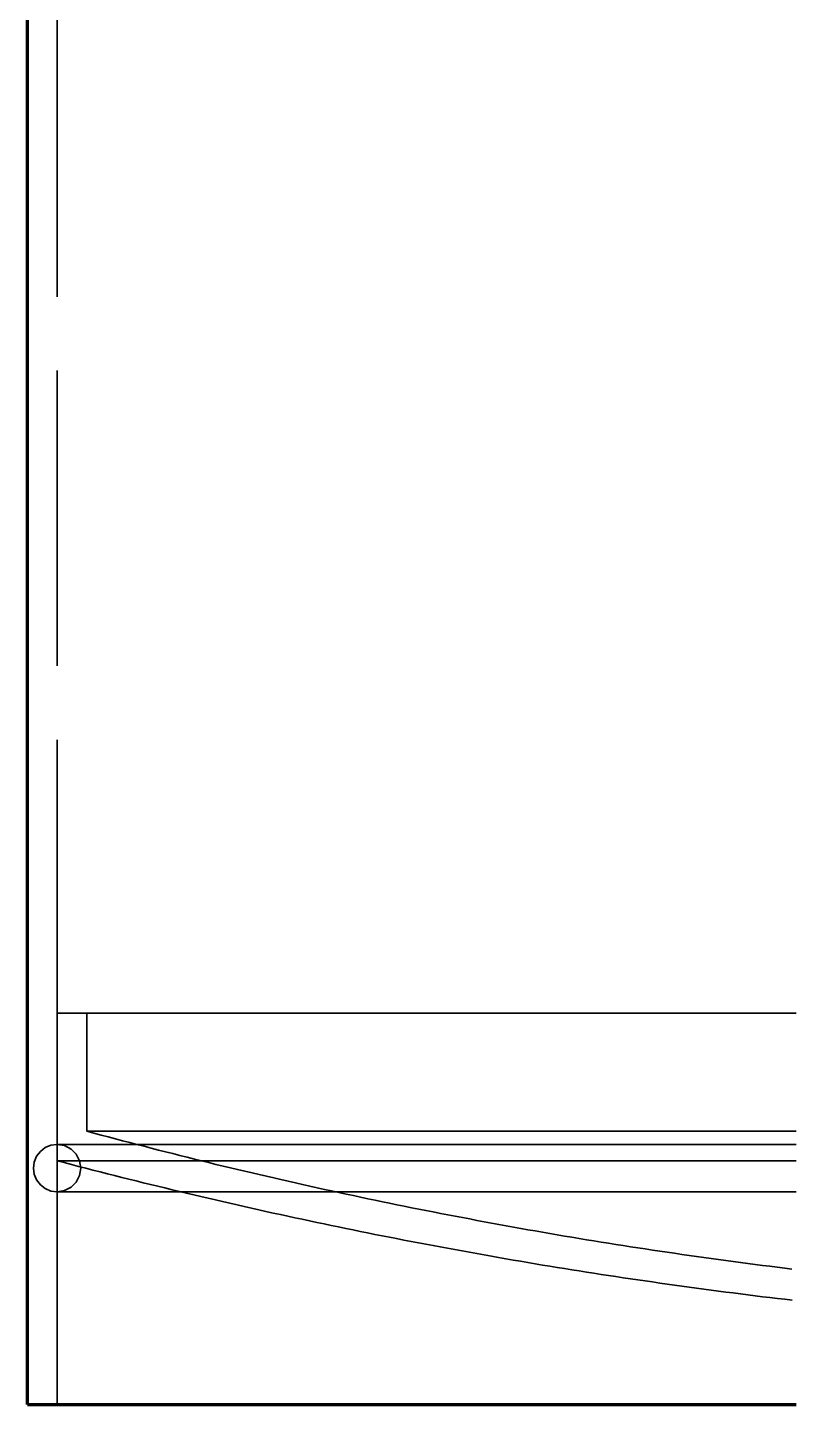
# Model space of a CAD drawing. Header units: millimetres. Extents: x 0 to 2208, y 0 to 420.
# Drawn here: x 172.05 to 182.37, y 120.98 to 139.62 of the extents above; entities that cross this region are included whole.
import ezdxf

# ---------------------------------------------------------------- set-up
doc = ezdxf.new("R2010")
doc.units = ezdxf.units.MM
doc.linetypes.add('IRAM-E-TRAZOS', pattern=[5, 4, -1])
doc.layers.add('01-VISIBLE', color=7, linetype='CONTINUOUS', lineweight=70)
doc.layers.add('02-OCULTA', color=4, linetype='IRAM-E-TRAZOS', lineweight=35)

msp = doc.modelspace()

# ---------------------------------------------------------------- linework, layer by layer
at = {"layer": '01-VISIBLE'}
msp.add_line((172.052, 120.979), (172.052, 172.539), dxfattribs=at)
msp.add_lwpolyline([(172.052, 120.979), (172.152, 120.979), (172.252, 120.979), (172.352, 120.979), (172.452, 120.979), (172.552, 120.979), (172.652, 120.979), (172.752, 120.979), (172.852, 120.979), (172.952, 120.979), (173.052, 120.979), (173.152, 120.979), (173.252, 120.979), (173.352, 120.979), (173.452, 120.979), (173.552, 120.979), (173.652, 120.979), (173.752, 120.979), (173.852, 120.979), (173.952, 120.979), (174.052, 120.979), (174.152, 120.979), (174.252, 120.979), (174.352, 120.979), (174.452, 120.979), (174.552, 120.979), (174.652, 120.979), (174.752, 120.979), (174.852, 120.979), (174.952, 120.979), (175.052, 120.979), (175.152, 120.979), (175.252, 120.979), (175.352, 120.979), (175.452, 120.979), (175.552, 120.979), (175.652, 120.979), (175.752, 120.979), (175.852, 120.979), (175.952, 120.979), (176.052, 120.979), (176.152, 120.979), (176.252, 120.979), (176.352, 120.979), (176.452, 120.979), (176.552, 120.979), (176.652, 120.979), (176.752, 120.979), (176.852, 120.979), (176.952, 120.979), (177.052, 120.979), (177.152, 120.979), (177.252, 120.979), (177.352, 120.979), (177.452, 120.979), (177.552, 120.979), (177.652, 120.979), (177.752, 120.979), (177.852, 120.979), (177.952, 120.979), (178.052, 120.979), (178.152, 120.979), (178.252, 120.979), (178.352, 120.979), (178.452, 120.979), (178.552, 120.979), (178.652, 120.979), (178.752, 120.979), (178.852, 120.979), (178.952, 120.979), (179.052, 120.979), (179.152, 120.979), (179.252, 120.979), (179.352, 120.979), (179.452, 120.979), (179.552, 120.979), (179.652, 120.979), (179.752, 120.979), (179.852, 120.979), (179.952, 120.979), (180.052, 120.979), (180.152, 120.979), (180.252, 120.979), (180.352, 120.979), (180.452, 120.979), (180.552, 120.979), (180.652, 120.979), (180.752, 120.979), (180.852, 120.979), (180.952, 120.979), (181.052, 120.979), (181.152, 120.979), (181.252, 120.979), (181.352, 120.979), (181.452, 120.979), (181.552, 120.979), (181.652, 120.979), (181.752, 120.979), (181.852, 120.979), (181.952, 120.979), (182.052, 120.979), (182.152, 120.979), (182.252, 120.979), (182.352, 120.979), (182.452, 120.979)], dxfattribs=at)
at = {"layer": '02-OCULTA'}
for p, q in [((172.452, 120.979), (172.452, 217.391)), ((172.452, 124.279), (172.452, 126.279)), ((172.852, 126.279), (172.852, 124.679))]:
    msp.add_line(p, q, dxfattribs=at)
for points in [[(182.38, 126.279), (182.28, 126.279), (182.179, 126.279), (182.079, 126.279), (181.979, 126.279), (181.879, 126.279), (181.778, 126.279), (181.678, 126.279), (181.578, 126.279), (181.477, 126.279), (181.377, 126.279), (181.277, 126.279), (181.177, 126.279), (181.076, 126.279), (180.976, 126.279), (180.876, 126.279), (180.775, 126.279), (180.675, 126.279), (180.575, 126.279), (180.475, 126.279), (180.374, 126.279), (180.274, 126.279), (180.174, 126.279), (180.073, 126.279), (179.973, 126.279), (179.873, 126.279), (179.773, 126.279), (179.672, 126.279), (179.572, 126.279), (179.472, 126.279), (179.371, 126.279), (179.271, 126.279), (179.171, 126.279), (179.071, 126.279), (178.97, 126.279), (178.87, 126.279), (178.77, 126.279), (178.67, 126.279), (178.569, 126.279), (178.469, 126.279), (178.369, 126.279), (178.268, 126.279), (178.168, 126.279), (178.068, 126.279), (177.968, 126.279), (177.867, 126.279), (177.767, 126.279), (177.667, 126.279), (177.566, 126.279), (177.466, 126.279), (177.366, 126.279), (177.266, 126.279), (177.165, 126.279), (177.065, 126.279), (176.965, 126.279), (176.864, 126.279), (176.764, 126.279), (176.664, 126.279), (176.564, 126.279), (176.463, 126.279), (176.363, 126.279), (176.263, 126.279), (176.162, 126.279), (176.062, 126.279), (175.962, 126.279), (175.862, 126.279), (175.761, 126.279), (175.661, 126.279), (175.561, 126.279), (175.46, 126.279), (175.36, 126.279), (175.26, 126.279), (175.16, 126.279), (175.059, 126.279), (174.959, 126.279), (174.859, 126.279), (174.758, 126.279), (174.658, 126.279), (174.558, 126.279), (174.458, 126.279), (174.357, 126.279), (174.257, 126.279), (174.157, 126.279), (174.057, 126.279), (173.956, 126.279), (173.856, 126.279), (173.756, 126.279), (173.655, 126.279), (173.555, 126.279), (173.455, 126.279), (173.355, 126.279), (173.254, 126.279), (173.154, 126.279), (173.054, 126.279), (172.953, 126.279), (172.853, 126.279), (172.753, 126.279), (172.653, 126.279), (172.552, 126.279), (172.452, 126.279)], [(172.452, 126.279), (172.552, 126.279), (172.652, 126.279), (172.752, 126.279), (172.852, 126.279), (172.952, 126.279), (173.052, 126.279), (173.152, 126.279), (173.252, 126.279), (173.352, 126.279), (173.452, 126.279), (173.552, 126.279), (173.652, 126.279), (173.752, 126.279), (173.852, 126.279), (173.952, 126.279), (174.052, 126.279), (174.152, 126.279), (174.252, 126.279), (174.352, 126.279), (174.452, 126.279), (174.552, 126.279), (174.652, 126.279), (174.752, 126.279), (174.852, 126.279), (174.952, 126.279), (175.052, 126.279), (175.152, 126.279), (175.252, 126.279), (175.352, 126.279), (175.452, 126.279), (175.552, 126.279), (175.652, 126.279), (175.752, 126.279), (175.852, 126.279), (175.952, 126.279), (176.052, 126.279), (176.152, 126.279), (176.252, 126.279), (176.352, 126.279), (176.452, 126.279), (176.552, 126.279), (176.652, 126.279), (176.752, 126.279), (176.852, 126.279), (176.952, 126.279), (177.052, 126.279), (177.152, 126.279), (177.252, 126.279), (177.352, 126.279), (177.452, 126.279), (177.552, 126.279), (177.652, 126.279), (177.752, 126.279), (177.852, 126.279), (177.952, 126.279), (178.052, 126.279), (178.152, 126.279), (178.252, 126.279), (178.352, 126.279), (178.452, 126.279), (178.552, 126.279), (178.652, 126.279), (178.752, 126.279), (178.852, 126.279), (178.952, 126.279), (179.052, 126.279), (179.152, 126.279), (179.252, 126.279), (179.352, 126.279), (179.452, 126.279), (179.552, 126.279), (179.652, 126.279), (179.752, 126.279), (179.852, 126.279), (179.952, 126.279), (180.052, 126.279), (180.152, 126.279), (180.252, 126.279), (180.352, 126.279), (180.452, 126.279), (180.552, 126.279), (180.652, 126.279), (180.752, 126.279), (180.852, 126.279), (180.952, 126.279), (181.052, 126.279), (181.152, 126.279), (181.252, 126.279), (181.352, 126.279), (181.452, 126.279), (181.552, 126.279), (181.652, 126.279), (181.752, 126.279), (181.852, 126.279), (181.952, 126.279), (182.052, 126.279), (182.152, 126.279), (182.252, 126.279), (182.352, 126.279), (182.452, 126.279)], [(182.379, 126.279), (182.279, 126.279), (182.179, 126.279), (182.079, 126.279), (181.978, 126.279), (181.878, 126.279), (181.778, 126.279), (181.677, 126.279), (181.577, 126.279), (181.477, 126.279), (181.377, 126.279), (181.276, 126.279), (181.176, 126.279), (181.076, 126.279), (180.975, 126.279), (180.875, 126.279), (180.775, 126.279), (180.675, 126.279), (180.574, 126.279), (180.474, 126.279), (180.374, 126.279), (180.273, 126.279), (180.173, 126.279), (180.073, 126.279), (179.973, 126.279), (179.872, 126.279), (179.772, 126.279), (179.672, 126.279), (179.571, 126.279), (179.471, 126.279), (179.371, 126.279), (179.27, 126.279), (179.17, 126.279), (179.07, 126.279), (178.97, 126.279), (178.869, 126.279), (178.769, 126.279), (178.669, 126.279), (178.568, 126.279), (178.468, 126.279), (178.368, 126.279), (178.268, 126.279), (178.167, 126.279), (178.067, 126.279), (177.967, 126.279), (177.866, 126.279), (177.766, 126.279), (177.666, 126.279), (177.566, 126.279), (177.465, 126.279), (177.365, 126.279), (177.265, 126.279), (177.164, 126.279), (177.064, 126.279), (176.964, 126.279), (176.864, 126.279), (176.763, 126.279), (176.663, 126.279), (176.563, 126.279), (176.462, 126.279), (176.362, 126.279), (176.262, 126.279), (176.162, 126.279), (176.061, 126.279), (175.961, 126.279), (175.861, 126.279), (175.76, 126.279), (175.66, 126.279), (175.56, 126.279), (175.46, 126.279), (175.359, 126.279), (175.259, 126.279), (175.159, 126.279), (175.058, 126.279), (174.958, 126.279), (174.858, 126.279), (174.757, 126.279), (174.657, 126.279), (174.557, 126.279), (174.457, 126.279), (174.356, 126.279), (174.256, 126.279), (174.156, 126.279), (174.055, 126.279), (173.955, 126.279), (173.855, 126.279), (173.755, 126.279), (173.654, 126.279), (173.554, 126.279), (173.454, 126.279), (173.353, 126.279), (173.253, 126.279), (173.153, 126.279), (173.053, 126.279), (172.952, 126.279), (172.852, 126.279)], [(172.852, 126.279), (172.952, 126.279), (173.052, 126.279), (173.152, 126.279), (173.252, 126.279), (173.352, 126.279), (173.452, 126.279), (173.552, 126.279), (173.652, 126.279), (173.752, 126.279), (173.852, 126.279), (173.952, 126.279), (174.052, 126.279), (174.152, 126.279), (174.252, 126.279), (174.352, 126.279), (174.452, 126.279), (174.552, 126.279), (174.652, 126.279), (174.752, 126.279), (174.852, 126.279), (174.952, 126.279), (175.052, 126.279), (175.152, 126.279), (175.252, 126.279), (175.352, 126.279), (175.452, 126.279), (175.552, 126.279), (175.652, 126.279), (175.752, 126.279), (175.852, 126.279), (175.952, 126.279), (176.052, 126.279), (176.152, 126.279), (176.252, 126.279), (176.352, 126.279), (176.452, 126.279), (176.552, 126.279), (176.652, 126.279), (176.752, 126.279), (176.852, 126.279), (176.952, 126.279), (177.052, 126.279), (177.152, 126.279), (177.252, 126.279), (177.352, 126.279), (177.452, 126.279), (177.552, 126.279), (177.652, 126.279), (177.752, 126.279), (177.852, 126.279), (177.952, 126.279), (178.052, 126.279), (178.152, 126.279), (178.252, 126.279), (178.352, 126.279), (178.452, 126.279), (178.552, 126.279), (178.652, 126.279), (178.752, 126.279), (178.852, 126.279), (178.952, 126.279), (179.052, 126.279), (179.152, 126.279), (179.252, 126.279), (179.352, 126.279), (179.452, 126.279), (179.552, 126.279), (179.652, 126.279), (179.752, 126.279), (179.852, 126.279), (179.952, 126.279), (180.052, 126.279), (180.152, 126.279), (180.252, 126.279), (180.352, 126.279), (180.452, 126.279), (180.552, 126.279), (180.652, 126.279), (180.752, 126.279), (180.852, 126.279), (180.952, 126.279), (181.052, 126.279), (181.152, 126.279), (181.252, 126.279), (181.352, 126.279), (181.452, 126.279), (181.552, 126.279), (181.652, 126.279), (181.752, 126.279), (181.852, 126.279), (181.952, 126.279), (182.052, 126.279), (182.152, 126.279), (182.252, 126.279), (182.352, 126.279), (182.452, 126.279)], [(182.379, 124.679), (182.279, 124.679), (182.179, 124.679), (182.079, 124.679), (181.978, 124.679), (181.878, 124.679), (181.778, 124.679), (181.677, 124.679), (181.577, 124.679), (181.477, 124.679), (181.377, 124.679), (181.276, 124.679), (181.176, 124.679), (181.076, 124.679), (180.975, 124.679), (180.875, 124.679), (180.775, 124.679), (180.675, 124.679), (180.574, 124.679), (180.474, 124.679), (180.374, 124.679), (180.273, 124.679), (180.173, 124.679), (180.073, 124.679), (179.973, 124.679), (179.872, 124.679), (179.772, 124.679), (179.672, 124.679), (179.571, 124.679), (179.471, 124.679), (179.371, 124.679), (179.27, 124.679), (179.17, 124.679), (179.07, 124.679), (178.97, 124.679), (178.869, 124.679), (178.769, 124.679), (178.669, 124.679), (178.568, 124.679), (178.468, 124.679), (178.368, 124.679), (178.268, 124.679), (178.167, 124.679), (178.067, 124.679), (177.967, 124.679), (177.866, 124.679), (177.766, 124.679), (177.666, 124.679), (177.566, 124.679), (177.465, 124.679), (177.365, 124.679), (177.265, 124.679), (177.164, 124.679), (177.064, 124.679), (176.964, 124.679), (176.864, 124.679), (176.763, 124.679), (176.663, 124.679), (176.563, 124.679), (176.462, 124.679), (176.362, 124.679), (176.262, 124.679), (176.162, 124.679), (176.061, 124.679), (175.961, 124.679), (175.861, 124.679), (175.76, 124.679), (175.66, 124.679), (175.56, 124.679), (175.46, 124.679), (175.359, 124.679), (175.259, 124.679), (175.159, 124.679), (175.058, 124.679), (174.958, 124.679), (174.858, 124.679), (174.757, 124.679), (174.657, 124.679), (174.557, 124.679), (174.457, 124.679), (174.356, 124.679), (174.256, 124.679), (174.156, 124.679), (174.055, 124.679), (173.955, 124.679), (173.855, 124.679), (173.755, 124.679), (173.654, 124.679), (173.554, 124.679), (173.454, 124.679), (173.353, 124.679), (173.253, 124.679), (173.153, 124.679), (173.053, 124.679), (172.952, 124.679), (172.852, 124.679)], [(172.852, 124.679), (172.952, 124.679), (173.052, 124.679), (173.152, 124.679), (173.252, 124.679), (173.352, 124.679), (173.452, 124.679), (173.552, 124.679), (173.652, 124.679), (173.752, 124.679), (173.852, 124.679), (173.952, 124.679), (174.052, 124.679), (174.152, 124.679), (174.252, 124.679), (174.352, 124.679), (174.452, 124.679), (174.552, 124.679), (174.652, 124.679), (174.752, 124.679), (174.852, 124.679), (174.952, 124.679), (175.052, 124.679), (175.152, 124.679), (175.252, 124.679), (175.352, 124.679), (175.452, 124.679), (175.552, 124.679), (175.652, 124.679), (175.752, 124.679), (175.852, 124.679), (175.952, 124.679), (176.052, 124.679), (176.152, 124.679), (176.252, 124.679), (176.352, 124.679), (176.452, 124.679), (176.552, 124.679), (176.652, 124.679), (176.752, 124.679), (176.852, 124.679), (176.952, 124.679), (177.052, 124.679), (177.152, 124.679), (177.252, 124.679), (177.352, 124.679), (177.452, 124.679), (177.552, 124.679), (177.652, 124.679), (177.752, 124.679), (177.852, 124.679), (177.952, 124.679), (178.052, 124.679), (178.152, 124.679), (178.252, 124.679), (178.352, 124.679), (178.452, 124.679), (178.552, 124.679), (178.652, 124.679), (178.752, 124.679), (178.852, 124.679), (178.952, 124.679), (179.052, 124.679), (179.152, 124.679), (179.252, 124.679), (179.352, 124.679), (179.452, 124.679), (179.552, 124.679), (179.652, 124.679), (179.752, 124.679), (179.852, 124.679), (179.952, 124.679), (180.052, 124.679), (180.152, 124.679), (180.252, 124.679), (180.352, 124.679), (180.452, 124.679), (180.552, 124.679), (180.652, 124.679), (180.752, 124.679), (180.852, 124.679), (180.952, 124.679), (181.052, 124.679), (181.152, 124.679), (181.252, 124.679), (181.352, 124.679), (181.452, 124.679), (181.552, 124.679), (181.652, 124.679), (181.752, 124.679), (181.852, 124.679), (181.952, 124.679), (182.052, 124.679), (182.152, 124.679), (182.252, 124.679), (182.352, 124.679), (182.452, 124.679)], [(172.852, 124.679), (172.949, 124.652), (173.046, 124.627), (173.143, 124.601), (173.24, 124.575), (173.337, 124.55), (173.434, 124.524), (173.531, 124.499), (173.628, 124.474), (173.725, 124.449), (173.823, 124.424), (173.92, 124.399), (174.017, 124.375), (174.114, 124.35), (174.212, 124.326), (174.309, 124.302), (174.407, 124.278), (174.504, 124.254), (174.601, 124.23), (174.699, 124.207), (174.797, 124.183), (174.894, 124.16), (174.992, 124.137), (175.089, 124.114), (175.187, 124.091), (175.285, 124.068), (175.383, 124.046), (175.48, 124.023), (175.578, 124.001), (175.676, 123.979), (175.774, 123.957), (175.872, 123.935), (175.97, 123.913), (176.068, 123.891), (176.166, 123.87), (176.264, 123.849), (176.362, 123.828), (176.46, 123.807), (176.558, 123.786), (176.656, 123.765), (176.754, 123.744), (176.853, 123.724), (176.951, 123.703), (177.049, 123.683), (177.148, 123.663), (177.246, 123.643), (177.344, 123.624), (177.443, 123.604), (177.541, 123.585), (177.64, 123.565), (177.738, 123.546), (177.837, 123.527), (177.935, 123.508), (178.034, 123.49), (178.132, 123.471), (178.231, 123.453), (178.33, 123.434), (178.428, 123.416), (178.527, 123.398), (178.626, 123.38), (178.724, 123.363), (178.823, 123.345), (178.922, 123.328), (179.021, 123.31), (179.12, 123.293), (179.219, 123.276), (179.318, 123.259), (179.416, 123.243), (179.515, 123.226), (179.614, 123.21), (179.713, 123.194), (179.812, 123.178), (179.912, 123.162), (180.011, 123.146), (180.11, 123.13), (180.209, 123.115), (180.308, 123.099), (180.407, 123.084), (180.506, 123.069), (180.606, 123.054), (180.705, 123.04), (180.804, 123.025), (180.903, 123.011), (181.003, 122.996), (181.102, 122.982), (181.201, 122.968), (181.301, 122.954), (181.4, 122.941), (181.5, 122.927), (181.599, 122.914), (181.698, 122.901), (181.798, 122.888), (181.897, 122.875), (181.997, 122.862), (182.096, 122.849), (182.196, 122.837), (182.296, 122.824), (182.395, 122.812)], [(172.452, 124.499), (172.369, 124.488), (172.292, 124.456), (172.226, 124.405), (172.175, 124.339), (172.143, 124.261), (172.132, 124.179)], [(182.38, 124.499), (182.28, 124.499), (182.179, 124.499), (182.079, 124.499), (181.979, 124.499), (181.879, 124.499), (181.778, 124.499), (181.678, 124.499), (181.578, 124.499), (181.477, 124.499), (181.377, 124.499), (181.277, 124.499), (181.177, 124.499), (181.076, 124.499), (180.976, 124.499), (180.876, 124.499), (180.775, 124.499), (180.675, 124.499), (180.575, 124.499), (180.475, 124.499), (180.374, 124.499), (180.274, 124.499), (180.174, 124.499), (180.073, 124.499), (179.973, 124.499), (179.873, 124.499), (179.773, 124.499), (179.672, 124.499), (179.572, 124.499), (179.472, 124.499), (179.371, 124.499), (179.271, 124.499), (179.171, 124.499), (179.071, 124.499), (178.97, 124.499), (178.87, 124.499), (178.77, 124.499), (178.67, 124.499), (178.569, 124.499), (178.469, 124.499), (178.369, 124.499), (178.268, 124.499), (178.168, 124.499), (178.068, 124.499), (177.968, 124.499), (177.867, 124.499), (177.767, 124.499), (177.667, 124.499), (177.566, 124.499), (177.466, 124.499), (177.366, 124.499), (177.266, 124.499), (177.165, 124.499), (177.065, 124.499), (176.965, 124.499), (176.864, 124.499), (176.764, 124.499), (176.664, 124.499), (176.564, 124.499), (176.463, 124.499), (176.363, 124.499), (176.263, 124.499), (176.162, 124.499), (176.062, 124.499), (175.962, 124.499), (175.862, 124.499), (175.761, 124.499), (175.661, 124.499), (175.561, 124.499), (175.46, 124.499), (175.36, 124.499), (175.26, 124.499), (175.16, 124.499), (175.059, 124.499), (174.959, 124.499), (174.859, 124.499), (174.758, 124.499), (174.658, 124.499), (174.558, 124.499), (174.458, 124.499), (174.357, 124.499), (174.257, 124.499), (174.157, 124.499), (174.057, 124.499), (173.956, 124.499), (173.856, 124.499), (173.756, 124.499), (173.655, 124.499), (173.555, 124.499), (173.455, 124.499), (173.355, 124.499), (173.254, 124.499), (173.154, 124.499), (173.054, 124.499), (172.953, 124.499), (172.853, 124.499), (172.753, 124.499), (172.653, 124.499), (172.552, 124.499), (172.452, 124.499)], [(182.452, 124.499), (182.352, 124.499), (182.252, 124.499), (182.152, 124.499), (182.052, 124.499), (181.952, 124.499), (181.852, 124.499), (181.752, 124.499), (181.652, 124.499), (181.552, 124.499), (181.452, 124.499), (181.352, 124.499), (181.252, 124.499), (181.152, 124.499), (181.052, 124.499), (180.952, 124.499), (180.852, 124.499), (180.752, 124.499), (180.652, 124.499), (180.552, 124.499), (180.452, 124.499), (180.352, 124.499), (180.252, 124.499), (180.152, 124.499), (180.052, 124.499), (179.952, 124.499), (179.852, 124.499), (179.752, 124.499), (179.652, 124.499), (179.552, 124.499), (179.452, 124.499), (179.352, 124.499), (179.252, 124.499), (179.152, 124.499), (179.052, 124.499), (178.952, 124.499), (178.852, 124.499), (178.752, 124.499), (178.652, 124.499), (178.552, 124.499), (178.452, 124.499), (178.352, 124.499), (178.252, 124.499), (178.152, 124.499), (178.052, 124.499), (177.952, 124.499), (177.852, 124.499), (177.752, 124.499), (177.652, 124.499), (177.552, 124.499), (177.452, 124.499), (177.352, 124.499), (177.252, 124.499), (177.152, 124.499), (177.052, 124.499), (176.952, 124.499), (176.852, 124.499), (176.752, 124.499), (176.652, 124.499), (176.552, 124.499), (176.452, 124.499), (176.352, 124.499), (176.252, 124.499), (176.152, 124.499), (176.052, 124.499), (175.952, 124.499), (175.852, 124.499), (175.752, 124.499), (175.652, 124.499), (175.552, 124.499), (175.452, 124.499), (175.352, 124.499), (175.252, 124.499), (175.152, 124.499), (175.052, 124.499), (174.952, 124.499), (174.852, 124.499), (174.752, 124.499), (174.652, 124.499), (174.552, 124.499), (174.452, 124.499), (174.352, 124.499), (174.252, 124.499), (174.152, 124.499), (174.052, 124.499), (173.952, 124.499), (173.852, 124.499), (173.752, 124.499), (173.652, 124.499), (173.552, 124.499), (173.452, 124.499), (173.352, 124.499), (173.252, 124.499), (173.152, 124.499), (173.052, 124.499), (172.952, 124.499), (172.852, 124.499), (172.752, 124.499), (172.652, 124.499), (172.552, 124.499), (172.452, 124.499)], [(172.452, 124.499), (172.551, 124.483), (172.64, 124.437), (172.711, 124.367), (172.756, 124.277), (172.772, 124.179), (172.756, 124.08), (172.711, 123.99), (172.64, 123.92), (172.551, 123.874), (172.452, 123.859)], [(172.132, 124.179), (172.143, 124.096), (172.175, 124.019), (172.226, 123.952), (172.292, 123.901), (172.369, 123.869), (172.452, 123.859)], [(182.38, 124.279), (182.28, 124.279), (182.179, 124.279), (182.079, 124.279), (181.979, 124.279), (181.879, 124.279), (181.778, 124.279), (181.678, 124.279), (181.578, 124.279), (181.477, 124.279), (181.377, 124.279), (181.277, 124.279), (181.177, 124.279), (181.076, 124.279), (180.976, 124.279), (180.876, 124.279), (180.775, 124.279), (180.675, 124.279), (180.575, 124.279), (180.475, 124.279), (180.374, 124.279), (180.274, 124.279), (180.174, 124.279), (180.073, 124.279), (179.973, 124.279), (179.873, 124.279), (179.773, 124.279), (179.672, 124.279), (179.572, 124.279), (179.472, 124.279), (179.371, 124.279), (179.271, 124.279), (179.171, 124.279), (179.071, 124.279), (178.97, 124.279), (178.87, 124.279), (178.77, 124.279), (178.67, 124.279), (178.569, 124.279), (178.469, 124.279), (178.369, 124.279), (178.268, 124.279), (178.168, 124.279), (178.068, 124.279), (177.968, 124.279), (177.867, 124.279), (177.767, 124.279), (177.667, 124.279), (177.566, 124.279), (177.466, 124.279), (177.366, 124.279), (177.266, 124.279), (177.165, 124.279), (177.065, 124.279), (176.965, 124.279), (176.864, 124.279), (176.764, 124.279), (176.664, 124.279), (176.564, 124.279), (176.463, 124.279), (176.363, 124.279), (176.263, 124.279), (176.162, 124.279), (176.062, 124.279), (175.962, 124.279), (175.862, 124.279), (175.761, 124.279), (175.661, 124.279), (175.561, 124.279), (175.46, 124.279), (175.36, 124.279), (175.26, 124.279), (175.16, 124.279), (175.059, 124.279), (174.959, 124.279), (174.859, 124.279), (174.758, 124.279), (174.658, 124.279), (174.558, 124.279), (174.458, 124.279), (174.357, 124.279), (174.257, 124.279), (174.157, 124.279), (174.057, 124.279), (173.956, 124.279), (173.856, 124.279), (173.756, 124.279), (173.655, 124.279), (173.555, 124.279), (173.455, 124.279), (173.355, 124.279), (173.254, 124.279), (173.154, 124.279), (173.054, 124.279), (172.953, 124.279), (172.853, 124.279), (172.753, 124.279), (172.653, 124.279), (172.552, 124.279), (172.452, 124.279)], [(172.452, 124.279), (172.552, 124.279), (172.652, 124.279), (172.752, 124.279), (172.852, 124.279), (172.952, 124.279), (173.052, 124.279), (173.152, 124.279), (173.252, 124.279), (173.352, 124.279), (173.452, 124.279), (173.552, 124.279), (173.652, 124.279), (173.752, 124.279), (173.852, 124.279), (173.952, 124.279), (174.052, 124.279), (174.152, 124.279), (174.252, 124.279), (174.352, 124.279), (174.452, 124.279), (174.552, 124.279), (174.652, 124.279), (174.752, 124.279), (174.852, 124.279), (174.952, 124.279), (175.052, 124.279), (175.152, 124.279), (175.252, 124.279), (175.352, 124.279), (175.452, 124.279), (175.552, 124.279), (175.652, 124.279), (175.752, 124.279), (175.852, 124.279), (175.952, 124.279), (176.052, 124.279), (176.152, 124.279), (176.252, 124.279), (176.352, 124.279), (176.452, 124.279), (176.552, 124.279), (176.652, 124.279), (176.752, 124.279), (176.852, 124.279), (176.952, 124.279), (177.052, 124.279), (177.152, 124.279), (177.252, 124.279), (177.352, 124.279), (177.452, 124.279), (177.552, 124.279), (177.652, 124.279), (177.752, 124.279), (177.852, 124.279), (177.952, 124.279), (178.052, 124.279), (178.152, 124.279), (178.252, 124.279), (178.352, 124.279), (178.452, 124.279), (178.552, 124.279), (178.652, 124.279), (178.752, 124.279), (178.852, 124.279), (178.952, 124.279), (179.052, 124.279), (179.152, 124.279), (179.252, 124.279), (179.352, 124.279), (179.452, 124.279), (179.552, 124.279), (179.652, 124.279), (179.752, 124.279), (179.852, 124.279), (179.952, 124.279), (180.052, 124.279), (180.152, 124.279), (180.252, 124.279), (180.352, 124.279), (180.452, 124.279), (180.552, 124.279), (180.652, 124.279), (180.752, 124.279), (180.852, 124.279), (180.952, 124.279), (181.052, 124.279), (181.152, 124.279), (181.252, 124.279), (181.352, 124.279), (181.452, 124.279), (181.552, 124.279), (181.652, 124.279), (181.752, 124.279), (181.852, 124.279), (181.952, 124.279), (182.052, 124.279), (182.152, 124.279), (182.252, 124.279), (182.352, 124.279), (182.452, 124.279)], [(172.452, 124.279), (172.549, 124.253), (172.646, 124.228), (172.743, 124.202), (172.84, 124.177), (172.937, 124.152), (173.035, 124.127), (173.132, 124.103), (173.229, 124.078), (173.326, 124.054), (173.424, 124.029), (173.521, 124.005), (173.618, 123.981), (173.716, 123.957), (173.813, 123.933), (173.911, 123.91), (174.008, 123.886), (174.106, 123.863), (174.203, 123.84), (174.301, 123.816), (174.398, 123.793), (174.496, 123.771), (174.594, 123.748), (174.691, 123.725), (174.789, 123.703), (174.887, 123.681), (174.985, 123.658), (175.083, 123.636), (175.181, 123.614), (175.278, 123.593), (175.376, 123.571), (175.474, 123.549), (175.572, 123.528), (175.67, 123.507), (175.768, 123.486), (175.867, 123.465), (175.965, 123.444), (176.063, 123.423), (176.161, 123.403), (176.259, 123.382), (176.357, 123.362), (176.456, 123.342), (176.554, 123.322), (176.652, 123.302), (176.751, 123.282), (176.849, 123.263), (176.947, 123.243), (177.046, 123.224), (177.144, 123.205), (177.243, 123.186), (177.341, 123.167), (177.44, 123.148), (177.538, 123.13), (177.637, 123.111), (177.735, 123.093), (177.834, 123.075), (177.933, 123.057), (178.031, 123.039), (178.13, 123.021), (178.229, 123.003), (178.328, 122.986), (178.426, 122.968), (178.525, 122.951), (178.624, 122.934), (178.723, 122.917), (178.822, 122.9), (178.921, 122.884), (179.02, 122.867), (179.119, 122.851), (179.218, 122.835), (179.317, 122.819), (179.416, 122.803), (179.515, 122.787), (179.614, 122.771), (179.713, 122.756), (179.812, 122.74), (179.911, 122.725), (180.01, 122.71), (180.109, 122.695), (180.209, 122.68), (180.308, 122.666), (180.407, 122.651), (180.506, 122.637), (180.606, 122.622), (180.705, 122.608), (180.804, 122.594), (180.904, 122.581), (181.003, 122.567), (181.102, 122.554), (181.202, 122.54), (181.301, 122.527), (181.401, 122.514), (181.5, 122.501), (181.6, 122.488), (181.699, 122.475), (181.799, 122.463), (181.898, 122.451), (181.998, 122.438), (182.097, 122.426), (182.197, 122.414), (182.296, 122.403), (182.396, 122.391)], [(182.38, 123.859), (182.28, 123.859), (182.179, 123.859), (182.079, 123.859), (181.979, 123.859), (181.879, 123.859), (181.778, 123.859), (181.678, 123.859), (181.578, 123.859), (181.477, 123.859), (181.377, 123.859), (181.277, 123.859), (181.177, 123.859), (181.076, 123.859), (180.976, 123.859), (180.876, 123.859), (180.775, 123.859), (180.675, 123.859), (180.575, 123.859), (180.475, 123.859), (180.374, 123.859), (180.274, 123.859), (180.174, 123.859), (180.073, 123.859), (179.973, 123.859), (179.873, 123.859), (179.773, 123.859), (179.672, 123.859), (179.572, 123.859), (179.472, 123.859), (179.371, 123.859), (179.271, 123.859), (179.171, 123.859), (179.071, 123.859), (178.97, 123.859), (178.87, 123.859), (178.77, 123.859), (178.67, 123.859), (178.569, 123.859), (178.469, 123.859), (178.369, 123.859), (178.268, 123.859), (178.168, 123.859), (178.068, 123.859), (177.968, 123.859), (177.867, 123.859), (177.767, 123.859), (177.667, 123.859), (177.566, 123.859), (177.466, 123.859), (177.366, 123.859), (177.266, 123.859), (177.165, 123.859), (177.065, 123.859), (176.965, 123.859), (176.864, 123.859), (176.764, 123.859), (176.664, 123.859), (176.564, 123.859), (176.463, 123.859), (176.363, 123.859), (176.263, 123.859), (176.162, 123.859), (176.062, 123.859), (175.962, 123.859), (175.862, 123.859), (175.761, 123.859), (175.661, 123.859), (175.561, 123.859), (175.46, 123.859), (175.36, 123.859), (175.26, 123.859), (175.16, 123.859), (175.059, 123.859), (174.959, 123.859), (174.859, 123.859), (174.758, 123.859), (174.658, 123.859), (174.558, 123.859), (174.458, 123.859), (174.357, 123.859), (174.257, 123.859), (174.157, 123.859), (174.057, 123.859), (173.956, 123.859), (173.856, 123.859), (173.756, 123.859), (173.655, 123.859), (173.555, 123.859), (173.455, 123.859), (173.355, 123.859), (173.254, 123.859), (173.154, 123.859), (173.054, 123.859), (172.953, 123.859), (172.853, 123.859), (172.753, 123.859), (172.653, 123.859), (172.552, 123.859), (172.452, 123.859)], [(172.452, 123.859), (172.552, 123.859), (172.652, 123.859), (172.752, 123.859), (172.852, 123.859), (172.952, 123.859), (173.052, 123.859), (173.152, 123.859), (173.252, 123.859), (173.352, 123.859), (173.452, 123.859), (173.552, 123.859), (173.652, 123.859), (173.752, 123.859), (173.852, 123.859), (173.952, 123.859), (174.052, 123.859), (174.152, 123.859), (174.252, 123.859), (174.352, 123.859), (174.452, 123.859), (174.552, 123.859), (174.652, 123.859), (174.752, 123.859), (174.852, 123.859), (174.952, 123.859), (175.052, 123.859), (175.152, 123.859), (175.252, 123.859), (175.352, 123.859), (175.452, 123.859), (175.552, 123.859), (175.652, 123.859), (175.752, 123.859), (175.852, 123.859), (175.952, 123.859), (176.052, 123.859), (176.152, 123.859), (176.252, 123.859), (176.352, 123.859), (176.452, 123.859), (176.552, 123.859), (176.652, 123.859), (176.752, 123.859), (176.852, 123.859), (176.952, 123.859), (177.052, 123.859), (177.152, 123.859), (177.252, 123.859), (177.352, 123.859), (177.452, 123.859), (177.552, 123.859), (177.652, 123.859), (177.752, 123.859), (177.852, 123.859), (177.952, 123.859), (178.052, 123.859), (178.152, 123.859), (178.252, 123.859), (178.352, 123.859), (178.452, 123.859), (178.552, 123.859), (178.652, 123.859), (178.752, 123.859), (178.852, 123.859), (178.952, 123.859), (179.052, 123.859), (179.152, 123.859), (179.252, 123.859), (179.352, 123.859), (179.452, 123.859), (179.552, 123.859), (179.652, 123.859), (179.752, 123.859), (179.852, 123.859), (179.952, 123.859), (180.052, 123.859), (180.152, 123.859), (180.252, 123.859), (180.352, 123.859), (180.452, 123.859), (180.552, 123.859), (180.652, 123.859), (180.752, 123.859), (180.852, 123.859), (180.952, 123.859), (181.052, 123.859), (181.152, 123.859), (181.252, 123.859), (181.352, 123.859), (181.452, 123.859), (181.552, 123.859), (181.652, 123.859), (181.752, 123.859), (181.852, 123.859), (181.952, 123.859), (182.052, 123.859), (182.152, 123.859), (182.252, 123.859), (182.352, 123.859), (182.452, 123.859)], [(182.38, 120.979), (182.28, 120.979), (182.18, 120.979), (182.08, 120.979), (181.979, 120.979), (181.879, 120.979), (181.779, 120.979), (181.679, 120.979), (181.578, 120.979), (181.478, 120.979), (181.378, 120.979), (181.277, 120.979), (181.177, 120.979), (181.077, 120.979), (180.977, 120.979), (180.876, 120.979), (180.776, 120.979), (180.676, 120.979), (180.575, 120.979), (180.475, 120.979), (180.375, 120.979), (180.275, 120.979), (180.174, 120.979), (180.074, 120.979), (179.974, 120.979), (179.874, 120.979), (179.773, 120.979), (179.673, 120.979), (179.573, 120.979), (179.472, 120.979), (179.372, 120.979), (179.272, 120.979), (179.172, 120.979), (179.071, 120.979), (178.971, 120.979), (178.871, 120.979), (178.771, 120.979), (178.67, 120.979), (178.57, 120.979), (178.47, 120.979), (178.369, 120.979), (178.269, 120.979), (178.169, 120.979), (178.069, 120.979), (177.968, 120.979), (177.868, 120.979), (177.768, 120.979), (177.667, 120.979), (177.567, 120.979), (177.467, 120.979), (177.367, 120.979), (177.266, 120.979), (177.166, 120.979), (177.066, 120.979), (176.966, 120.979), (176.865, 120.979), (176.765, 120.979), (176.665, 120.979), (176.564, 120.979), (176.464, 120.979), (176.364, 120.979), (176.264, 120.979), (176.163, 120.979), (176.063, 120.979), (175.963, 120.979), (175.862, 120.979), (175.762, 120.979), (175.662, 120.979), (175.562, 120.979), (175.461, 120.979), (175.361, 120.979), (175.261, 120.979), (175.161, 120.979), (175.06, 120.979), (174.96, 120.979), (174.86, 120.979), (174.759, 120.979), (174.659, 120.979), (174.559, 120.979), (174.459, 120.979), (174.358, 120.979), (174.258, 120.979), (174.158, 120.979), (174.058, 120.979), (173.957, 120.979), (173.857, 120.979), (173.757, 120.979), (173.656, 120.979), (173.556, 120.979), (173.456, 120.979), (173.356, 120.979), (173.255, 120.979), (173.155, 120.979), (173.055, 120.979), (172.954, 120.979), (172.854, 120.979), (172.754, 120.979), (172.654, 120.979), (172.553, 120.979), (172.453, 120.979), (172.353, 120.979), (172.253, 120.979), (172.152, 120.979), (172.052, 120.979)], [(182.38, 120.979), (182.28, 120.979), (182.179, 120.979), (182.079, 120.979), (181.979, 120.979), (181.879, 120.979), (181.778, 120.979), (181.678, 120.979), (181.578, 120.979), (181.477, 120.979), (181.377, 120.979), (181.277, 120.979), (181.177, 120.979), (181.076, 120.979), (180.976, 120.979), (180.876, 120.979), (180.775, 120.979), (180.675, 120.979), (180.575, 120.979), (180.475, 120.979), (180.374, 120.979), (180.274, 120.979), (180.174, 120.979), (180.073, 120.979), (179.973, 120.979), (179.873, 120.979), (179.773, 120.979), (179.672, 120.979), (179.572, 120.979), (179.472, 120.979), (179.371, 120.979), (179.271, 120.979), (179.171, 120.979), (179.071, 120.979), (178.97, 120.979), (178.87, 120.979), (178.77, 120.979), (178.67, 120.979), (178.569, 120.979), (178.469, 120.979), (178.369, 120.979), (178.268, 120.979), (178.168, 120.979), (178.068, 120.979), (177.968, 120.979), (177.867, 120.979), (177.767, 120.979), (177.667, 120.979), (177.566, 120.979), (177.466, 120.979), (177.366, 120.979), (177.266, 120.979), (177.165, 120.979), (177.065, 120.979), (176.965, 120.979), (176.864, 120.979), (176.764, 120.979), (176.664, 120.979), (176.564, 120.979), (176.463, 120.979), (176.363, 120.979), (176.263, 120.979), (176.162, 120.979), (176.062, 120.979), (175.962, 120.979), (175.862, 120.979), (175.761, 120.979), (175.661, 120.979), (175.561, 120.979), (175.46, 120.979), (175.36, 120.979), (175.26, 120.979), (175.16, 120.979), (175.059, 120.979), (174.959, 120.979), (174.859, 120.979), (174.758, 120.979), (174.658, 120.979), (174.558, 120.979), (174.458, 120.979), (174.357, 120.979), (174.257, 120.979), (174.157, 120.979), (174.057, 120.979), (173.956, 120.979), (173.856, 120.979), (173.756, 120.979), (173.655, 120.979), (173.555, 120.979), (173.455, 120.979), (173.355, 120.979), (173.254, 120.979), (173.154, 120.979), (173.054, 120.979), (172.953, 120.979), (172.853, 120.979), (172.753, 120.979), (172.653, 120.979), (172.552, 120.979), (172.452, 120.979)], [(172.452, 120.979), (172.552, 120.979), (172.652, 120.979), (172.752, 120.979), (172.852, 120.979), (172.952, 120.979), (173.052, 120.979), (173.152, 120.979), (173.252, 120.979), (173.352, 120.979), (173.452, 120.979), (173.552, 120.979), (173.652, 120.979), (173.752, 120.979), (173.852, 120.979), (173.952, 120.979), (174.052, 120.979), (174.152, 120.979), (174.252, 120.979), (174.352, 120.979), (174.452, 120.979), (174.552, 120.979), (174.652, 120.979), (174.752, 120.979), (174.852, 120.979), (174.952, 120.979), (175.052, 120.979), (175.152, 120.979), (175.252, 120.979), (175.352, 120.979), (175.452, 120.979), (175.552, 120.979), (175.652, 120.979), (175.752, 120.979), (175.852, 120.979), (175.952, 120.979), (176.052, 120.979), (176.152, 120.979), (176.252, 120.979), (176.352, 120.979), (176.452, 120.979), (176.552, 120.979), (176.652, 120.979), (176.752, 120.979), (176.852, 120.979), (176.952, 120.979), (177.052, 120.979), (177.152, 120.979), (177.252, 120.979), (177.352, 120.979), (177.452, 120.979), (177.552, 120.979), (177.652, 120.979), (177.752, 120.979), (177.852, 120.979), (177.952, 120.979), (178.052, 120.979), (178.152, 120.979), (178.252, 120.979), (178.352, 120.979), (178.452, 120.979), (178.552, 120.979), (178.652, 120.979), (178.752, 120.979), (178.852, 120.979), (178.952, 120.979), (179.052, 120.979), (179.152, 120.979), (179.252, 120.979), (179.352, 120.979), (179.452, 120.979), (179.552, 120.979), (179.652, 120.979), (179.752, 120.979), (179.852, 120.979), (179.952, 120.979), (180.052, 120.979), (180.152, 120.979), (180.252, 120.979), (180.352, 120.979), (180.452, 120.979), (180.552, 120.979), (180.652, 120.979), (180.752, 120.979), (180.852, 120.979), (180.952, 120.979), (181.052, 120.979), (181.152, 120.979), (181.252, 120.979), (181.352, 120.979), (181.452, 120.979), (181.552, 120.979), (181.652, 120.979), (181.752, 120.979), (181.852, 120.979), (181.952, 120.979), (182.052, 120.979), (182.152, 120.979), (182.252, 120.979), (182.352, 120.979), (182.452, 120.979)]]:
    msp.add_lwpolyline(points, dxfattribs=at)

doc.saveas('drawing.dxf')
